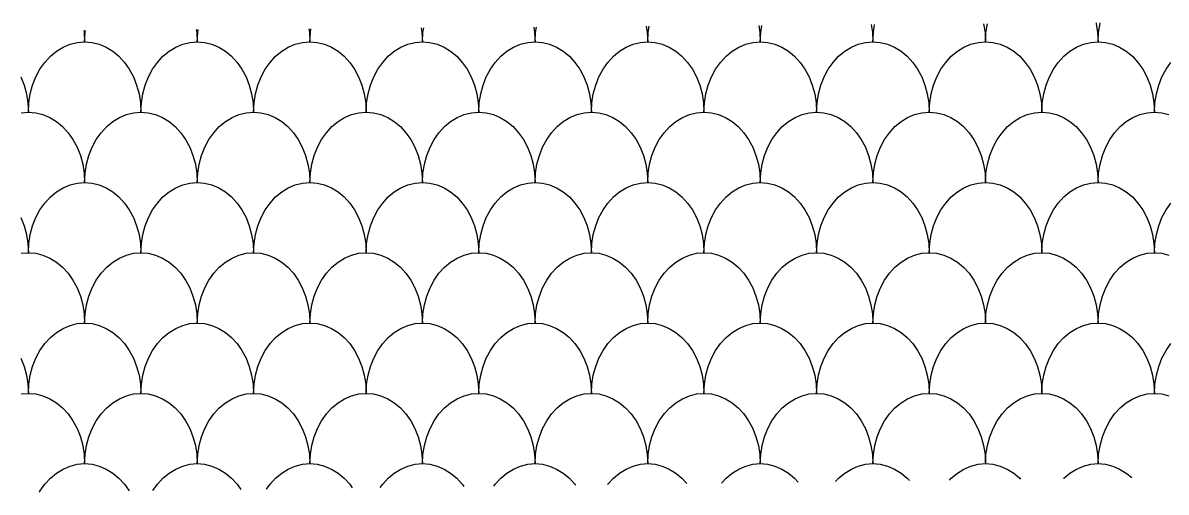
# Model space of a CAD drawing. Header units: metres. Extents: x 19 to 183, y -73 to -56.
# Drawn here: x 102.51 to 143.12, y -72.68 to -56 of the extents above; entities that cross this region are included whole.
import ezdxf

# ---------------------------------------------------------------- set-up
doc = ezdxf.new("R2010")
doc.units = ezdxf.units.M

msp = doc.modelspace()

# ---------------------------------------------------------------- linework, layer by layer
for points in [[(136.632, -56.03), (136.683, -56.345), (136.7, -56.671)], [(136.7, -56.671), (136.717, -56.345), (136.767, -56.029)], [(140.625, -56), (140.632, -56.024), (140.683, -56.345), (140.7, -56.671)], [(140.7, -56.671), (140.717, -56.345), (140.768, -56.024), (140.775, -55.999)], [(104.67, -56.268), (104.683, -56.345), (104.7, -56.671)], [(104.7, -56.671), (104.717, -56.345), (104.729, -56.268)], [(108.666, -56.238), (108.683, -56.345), (108.7, -56.671)], [(108.7, -56.671), (108.717, -56.345), (108.734, -56.238)], [(112.661, -56.208), (112.683, -56.345), (112.7, -56.671)], [(112.7, -56.671), (112.717, -56.345), (112.739, -56.208)], [(116.656, -56.179), (116.683, -56.345), (116.7, -56.671)], [(116.7, -56.671), (116.717, -56.345), (116.743, -56.178)], [(120.651, -56.149), (120.683, -56.345), (120.7, -56.671)], [(120.7, -56.671), (120.717, -56.345), (120.748, -56.148)], [(124.647, -56.119), (124.683, -56.345), (124.7, -56.671)], [(124.7, -56.671), (124.717, -56.345), (124.753, -56.118)], [(128.642, -56.089), (128.683, -56.345), (128.7, -56.671)], [(128.7, -56.671), (128.717, -56.345), (128.758, -56.088)], [(132.637, -56.06), (132.683, -56.345), (132.7, -56.671)], [(132.7, -56.671), (132.717, -56.345), (132.762, -56.059)], [(102.7, -59.171), (102.717, -58.845), (102.768, -58.524), (102.852, -58.215), (102.968, -57.921), (103.113, -57.649), (103.286, -57.404), (103.482, -57.188), (103.7, -57.006), (103.934, -56.862), (104.182, -56.756), (104.439, -56.693), (104.7, -56.671), (104.961, -56.693), (105.217, -56.756), (105.465, -56.862), (105.7, -57.006), (105.917, -57.188), (106.114, -57.404), (106.286, -57.649), (106.432, -57.921), (106.547, -58.215), (106.632, -58.524), (106.683, -58.845), (106.7, -59.171)], [(106.7, -59.171), (106.717, -58.845), (106.768, -58.524), (106.852, -58.215), (106.968, -57.921), (107.113, -57.649), (107.286, -57.404), (107.482, -57.188), (107.7, -57.006), (107.934, -56.862), (108.182, -56.756), (108.439, -56.693), (108.7, -56.671), (108.961, -56.693), (109.217, -56.756), (109.465, -56.862), (109.7, -57.006), (109.917, -57.188), (110.114, -57.404), (110.286, -57.649), (110.432, -57.921), (110.547, -58.215), (110.632, -58.524), (110.683, -58.845), (110.7, -59.171)], [(110.7, -59.171), (110.717, -58.845), (110.768, -58.524), (110.852, -58.215), (110.968, -57.921), (111.113, -57.649), (111.286, -57.404), (111.482, -57.188), (111.7, -57.006), (111.934, -56.862), (112.182, -56.756), (112.439, -56.693), (112.7, -56.671), (112.961, -56.693), (113.217, -56.756), (113.465, -56.862), (113.7, -57.006), (113.917, -57.188), (114.114, -57.404), (114.286, -57.649), (114.432, -57.921), (114.547, -58.215), (114.632, -58.524), (114.683, -58.845), (114.7, -59.171)], [(114.7, -59.171), (114.717, -58.845), (114.768, -58.524), (114.852, -58.215), (114.968, -57.921), (115.113, -57.649), (115.286, -57.404), (115.482, -57.188), (115.7, -57.006), (115.934, -56.862), (116.182, -56.756), (116.439, -56.693), (116.7, -56.671), (116.961, -56.693), (117.217, -56.756), (117.465, -56.862), (117.7, -57.006), (117.917, -57.188), (118.114, -57.404), (118.286, -57.649), (118.432, -57.921), (118.547, -58.215), (118.632, -58.524), (118.683, -58.845), (118.7, -59.171)], [(118.7, -59.171), (118.717, -58.845), (118.768, -58.524), (118.852, -58.215), (118.968, -57.921), (119.113, -57.649), (119.286, -57.404), (119.482, -57.188), (119.7, -57.006), (119.934, -56.862), (120.182, -56.756), (120.439, -56.693), (120.7, -56.671), (120.961, -56.693), (121.217, -56.756), (121.465, -56.862), (121.7, -57.006), (121.917, -57.188), (122.114, -57.404), (122.286, -57.649), (122.432, -57.921), (122.547, -58.215), (122.632, -58.524), (122.683, -58.845), (122.7, -59.171)], [(122.7, -59.171), (122.717, -58.845), (122.768, -58.524), (122.852, -58.215), (122.968, -57.921), (123.113, -57.649), (123.286, -57.404), (123.482, -57.188), (123.7, -57.006), (123.934, -56.862), (124.182, -56.756), (124.439, -56.693), (124.7, -56.671), (124.961, -56.693), (125.217, -56.756), (125.465, -56.862), (125.7, -57.006), (125.917, -57.188), (126.114, -57.404), (126.286, -57.649), (126.432, -57.921), (126.547, -58.215), (126.632, -58.524), (126.683, -58.845), (126.7, -59.171)], [(126.7, -59.171), (126.717, -58.845), (126.768, -58.524), (126.852, -58.215), (126.968, -57.921), (127.113, -57.649), (127.286, -57.404), (127.482, -57.188), (127.7, -57.006), (127.934, -56.862), (128.182, -56.756), (128.439, -56.693), (128.7, -56.671), (128.961, -56.693), (129.217, -56.756), (129.465, -56.862), (129.7, -57.006), (129.917, -57.188), (130.114, -57.404), (130.286, -57.649), (130.432, -57.921), (130.547, -58.215), (130.632, -58.524), (130.683, -58.845), (130.7, -59.171)], [(130.7, -59.171), (130.717, -58.845), (130.768, -58.524), (130.852, -58.215), (130.968, -57.921), (131.113, -57.649), (131.286, -57.404), (131.482, -57.188), (131.7, -57.006), (131.934, -56.862), (132.182, -56.756), (132.439, -56.693), (132.7, -56.671), (132.961, -56.693), (133.217, -56.756), (133.465, -56.862), (133.7, -57.006), (133.917, -57.188), (134.114, -57.404), (134.286, -57.649), (134.432, -57.921), (134.547, -58.215), (134.632, -58.524), (134.683, -58.845), (134.7, -59.171)], [(134.7, -59.171), (134.717, -58.845), (134.768, -58.524), (134.852, -58.215), (134.968, -57.921), (135.113, -57.649), (135.286, -57.404), (135.482, -57.188), (135.7, -57.006), (135.934, -56.862), (136.182, -56.756), (136.439, -56.693), (136.7, -56.671), (136.961, -56.693), (137.217, -56.756), (137.465, -56.862), (137.7, -57.006), (137.917, -57.188), (138.114, -57.404), (138.286, -57.649), (138.432, -57.921), (138.547, -58.215), (138.632, -58.524), (138.683, -58.845), (138.7, -59.171)], [(138.7, -59.171), (138.717, -58.845), (138.768, -58.524), (138.852, -58.215), (138.968, -57.921), (139.113, -57.649), (139.286, -57.404), (139.482, -57.188), (139.7, -57.006), (139.934, -56.862), (140.182, -56.756), (140.439, -56.693), (140.7, -56.671), (140.961, -56.693), (141.217, -56.756), (141.465, -56.862), (141.7, -57.006), (141.917, -57.188), (142.114, -57.404), (142.286, -57.649), (142.432, -57.921), (142.547, -58.215), (142.632, -58.524), (142.683, -58.845), (142.7, -59.171)], [(142.7, -59.171), (142.717, -58.845), (142.768, -58.524), (142.852, -58.215), (142.968, -57.921), (143.113, -57.649), (143.286, -57.404)], [(102.432, -57.921), (102.547, -58.215), (102.632, -58.524), (102.683, -58.845), (102.7, -59.171)], [(102.439, -59.193), (102.7, -59.171), (102.961, -59.193), (103.217, -59.256), (103.465, -59.362), (103.7, -59.506), (103.917, -59.688), (104.114, -59.904), (104.286, -60.149), (104.432, -60.421), (104.547, -60.715), (104.632, -61.024), (104.683, -61.345), (104.7, -61.671)], [(104.7, -61.671), (104.717, -61.345), (104.768, -61.024), (104.852, -60.715), (104.968, -60.421), (105.113, -60.149), (105.286, -59.904), (105.482, -59.688), (105.7, -59.506), (105.934, -59.362), (106.182, -59.256), (106.439, -59.193), (106.7, -59.171), (106.961, -59.193), (107.217, -59.256), (107.465, -59.362), (107.7, -59.506), (107.917, -59.688), (108.114, -59.904), (108.286, -60.149), (108.432, -60.421), (108.547, -60.715), (108.632, -61.024), (108.683, -61.345), (108.7, -61.671)], [(108.7, -61.671), (108.717, -61.345), (108.768, -61.024), (108.852, -60.715), (108.968, -60.421), (109.113, -60.149), (109.286, -59.904), (109.482, -59.688), (109.7, -59.506), (109.934, -59.362), (110.182, -59.256), (110.439, -59.193), (110.7, -59.171), (110.961, -59.193), (111.217, -59.256), (111.465, -59.362), (111.7, -59.506), (111.917, -59.688), (112.114, -59.904), (112.286, -60.149), (112.432, -60.421), (112.547, -60.715), (112.632, -61.024), (112.683, -61.345), (112.7, -61.671)], [(112.7, -61.671), (112.717, -61.345), (112.768, -61.024), (112.852, -60.715), (112.968, -60.421), (113.113, -60.149), (113.286, -59.904), (113.482, -59.688), (113.7, -59.506), (113.934, -59.362), (114.182, -59.256), (114.439, -59.193), (114.7, -59.171), (114.961, -59.193), (115.217, -59.256), (115.465, -59.362), (115.7, -59.506), (115.917, -59.688), (116.114, -59.904), (116.286, -60.149), (116.432, -60.421), (116.547, -60.715), (116.632, -61.024), (116.683, -61.345), (116.7, -61.671)], [(116.7, -61.671), (116.717, -61.345), (116.768, -61.024), (116.852, -60.715), (116.968, -60.421), (117.113, -60.149), (117.286, -59.904), (117.482, -59.688), (117.7, -59.506), (117.934, -59.362), (118.182, -59.256), (118.439, -59.193), (118.7, -59.171), (118.961, -59.193), (119.217, -59.256), (119.465, -59.362), (119.7, -59.506), (119.917, -59.688), (120.114, -59.904), (120.286, -60.149), (120.432, -60.421), (120.547, -60.715), (120.632, -61.024), (120.683, -61.345), (120.7, -61.671)], [(120.7, -61.671), (120.717, -61.345), (120.768, -61.024), (120.852, -60.715), (120.968, -60.421), (121.113, -60.149), (121.286, -59.904), (121.482, -59.688), (121.7, -59.506), (121.934, -59.362), (122.182, -59.256), (122.439, -59.193), (122.7, -59.171), (122.961, -59.193), (123.217, -59.256), (123.465, -59.362), (123.7, -59.506), (123.917, -59.688), (124.114, -59.904), (124.286, -60.149), (124.432, -60.421), (124.547, -60.715), (124.632, -61.024), (124.683, -61.345), (124.7, -61.671)], [(124.7, -61.671), (124.717, -61.345), (124.768, -61.024), (124.852, -60.715), (124.968, -60.421), (125.113, -60.149), (125.286, -59.904), (125.482, -59.688), (125.7, -59.506), (125.934, -59.362), (126.182, -59.256), (126.439, -59.193), (126.7, -59.171), (126.961, -59.193), (127.217, -59.256), (127.465, -59.362), (127.7, -59.506), (127.917, -59.688), (128.114, -59.904), (128.286, -60.149), (128.432, -60.421), (128.547, -60.715), (128.632, -61.024), (128.683, -61.345), (128.7, -61.671)], [(128.7, -61.671), (128.717, -61.345), (128.768, -61.024), (128.852, -60.715), (128.968, -60.421), (129.113, -60.149), (129.286, -59.904), (129.482, -59.688), (129.7, -59.506), (129.934, -59.362), (130.182, -59.256), (130.439, -59.193), (130.7, -59.171), (130.961, -59.193), (131.217, -59.256), (131.465, -59.362), (131.7, -59.506), (131.917, -59.688), (132.114, -59.904), (132.286, -60.149), (132.432, -60.421), (132.547, -60.715), (132.632, -61.024), (132.683, -61.345), (132.7, -61.671)], [(132.7, -61.671), (132.717, -61.345), (132.768, -61.024), (132.852, -60.715), (132.968, -60.421), (133.113, -60.149), (133.286, -59.904), (133.482, -59.688), (133.7, -59.506), (133.934, -59.362), (134.182, -59.256), (134.439, -59.193), (134.7, -59.171), (134.961, -59.193), (135.217, -59.256), (135.465, -59.362), (135.7, -59.506), (135.917, -59.688), (136.114, -59.904), (136.286, -60.149), (136.432, -60.421), (136.547, -60.715), (136.632, -61.024), (136.683, -61.345), (136.7, -61.671)], [(136.7, -61.671), (136.717, -61.345), (136.768, -61.024), (136.852, -60.715), (136.968, -60.421), (137.113, -60.149), (137.286, -59.904), (137.482, -59.688), (137.7, -59.506), (137.934, -59.362), (138.182, -59.256), (138.439, -59.193), (138.7, -59.171), (138.961, -59.193), (139.217, -59.256), (139.465, -59.362), (139.7, -59.506), (139.917, -59.688), (140.114, -59.904), (140.286, -60.149), (140.432, -60.421), (140.547, -60.715), (140.632, -61.024), (140.683, -61.345), (140.7, -61.671)], [(140.7, -61.671), (140.717, -61.345), (140.768, -61.024), (140.852, -60.715), (140.968, -60.421), (141.113, -60.149), (141.286, -59.904), (141.482, -59.688), (141.7, -59.506), (141.934, -59.362), (142.182, -59.256), (142.439, -59.193), (142.7, -59.171), (142.961, -59.193), (143.217, -59.256)], [(102.7, -64.171), (102.717, -63.845), (102.768, -63.524), (102.852, -63.215), (102.968, -62.921), (103.113, -62.649), (103.286, -62.404), (103.482, -62.188), (103.7, -62.006), (103.934, -61.862), (104.182, -61.756), (104.439, -61.693), (104.7, -61.671), (104.961, -61.693), (105.217, -61.756), (105.465, -61.862), (105.7, -62.006), (105.917, -62.188), (106.114, -62.404), (106.286, -62.649), (106.432, -62.921), (106.547, -63.215), (106.632, -63.524), (106.683, -63.845), (106.7, -64.171)], [(106.7, -64.171), (106.717, -63.845), (106.768, -63.524), (106.852, -63.215), (106.968, -62.921), (107.113, -62.649), (107.286, -62.404), (107.482, -62.188), (107.7, -62.006), (107.934, -61.862), (108.182, -61.756), (108.439, -61.693), (108.7, -61.671), (108.961, -61.693), (109.217, -61.756), (109.465, -61.862), (109.7, -62.006), (109.917, -62.188), (110.114, -62.404), (110.286, -62.649), (110.432, -62.921), (110.547, -63.215), (110.632, -63.524), (110.683, -63.845), (110.7, -64.171)], [(110.7, -64.171), (110.717, -63.845), (110.768, -63.524), (110.852, -63.215), (110.968, -62.921), (111.113, -62.649), (111.286, -62.404), (111.482, -62.188), (111.7, -62.006), (111.934, -61.862), (112.182, -61.756), (112.439, -61.693), (112.7, -61.671), (112.961, -61.693), (113.217, -61.756), (113.465, -61.862), (113.7, -62.006), (113.917, -62.188), (114.114, -62.404), (114.286, -62.649), (114.432, -62.921), (114.547, -63.215), (114.632, -63.524), (114.683, -63.845), (114.7, -64.171)], [(114.7, -64.171), (114.717, -63.845), (114.768, -63.524), (114.852, -63.215), (114.968, -62.921), (115.113, -62.649), (115.286, -62.404), (115.482, -62.188), (115.7, -62.006), (115.934, -61.862), (116.182, -61.756), (116.439, -61.693), (116.7, -61.671), (116.961, -61.693), (117.217, -61.756), (117.465, -61.862), (117.7, -62.006), (117.917, -62.188), (118.114, -62.404), (118.286, -62.649), (118.432, -62.921), (118.547, -63.215), (118.632, -63.524), (118.683, -63.845), (118.7, -64.171)], [(118.7, -64.171), (118.717, -63.845), (118.768, -63.524), (118.852, -63.215), (118.968, -62.921), (119.113, -62.649), (119.286, -62.404), (119.482, -62.188), (119.7, -62.006), (119.934, -61.862), (120.182, -61.756), (120.439, -61.693), (120.7, -61.671), (120.961, -61.693), (121.217, -61.756), (121.465, -61.862), (121.7, -62.006), (121.917, -62.188), (122.114, -62.404), (122.286, -62.649), (122.432, -62.921), (122.547, -63.215), (122.632, -63.524), (122.683, -63.845), (122.7, -64.171)], [(122.7, -64.171), (122.717, -63.845), (122.768, -63.524), (122.852, -63.215), (122.968, -62.921), (123.113, -62.649), (123.286, -62.404), (123.482, -62.188), (123.7, -62.006), (123.934, -61.862), (124.182, -61.756), (124.439, -61.693), (124.7, -61.671), (124.961, -61.693), (125.217, -61.756), (125.465, -61.862), (125.7, -62.006), (125.917, -62.188), (126.114, -62.404), (126.286, -62.649), (126.432, -62.921), (126.547, -63.215), (126.632, -63.524), (126.683, -63.845), (126.7, -64.171)], [(126.7, -64.171), (126.717, -63.845), (126.768, -63.524), (126.852, -63.215), (126.968, -62.921), (127.113, -62.649), (127.286, -62.404), (127.482, -62.188), (127.7, -62.006), (127.934, -61.862), (128.182, -61.756), (128.439, -61.693), (128.7, -61.671), (128.961, -61.693), (129.217, -61.756), (129.465, -61.862), (129.7, -62.006), (129.917, -62.188), (130.114, -62.404), (130.286, -62.649), (130.432, -62.921), (130.547, -63.215), (130.632, -63.524), (130.683, -63.845), (130.7, -64.171)], [(130.7, -64.171), (130.717, -63.845), (130.768, -63.524), (130.852, -63.215), (130.968, -62.921), (131.113, -62.649), (131.286, -62.404), (131.482, -62.188), (131.7, -62.006), (131.934, -61.862), (132.182, -61.756), (132.439, -61.693), (132.7, -61.671), (132.961, -61.693), (133.217, -61.756), (133.465, -61.862), (133.7, -62.006), (133.917, -62.188), (134.114, -62.404), (134.286, -62.649), (134.432, -62.921), (134.547, -63.215), (134.632, -63.524), (134.683, -63.845), (134.7, -64.171)], [(134.7, -64.171), (134.717, -63.845), (134.768, -63.524), (134.852, -63.215), (134.968, -62.921), (135.113, -62.649), (135.286, -62.404), (135.482, -62.188), (135.7, -62.006), (135.934, -61.862), (136.182, -61.756), (136.439, -61.693), (136.7, -61.671), (136.961, -61.693), (137.217, -61.756), (137.465, -61.862), (137.7, -62.006), (137.917, -62.188), (138.114, -62.404), (138.286, -62.649), (138.432, -62.921), (138.547, -63.215), (138.632, -63.524), (138.683, -63.845), (138.7, -64.171)], [(138.7, -64.171), (138.717, -63.845), (138.768, -63.524), (138.852, -63.215), (138.968, -62.921), (139.113, -62.649), (139.286, -62.404), (139.482, -62.188), (139.7, -62.006), (139.934, -61.862), (140.182, -61.756), (140.439, -61.693), (140.7, -61.671), (140.961, -61.693), (141.217, -61.756), (141.465, -61.862), (141.7, -62.006), (141.917, -62.188), (142.114, -62.404), (142.286, -62.649), (142.432, -62.921), (142.547, -63.215), (142.632, -63.524), (142.683, -63.845), (142.7, -64.171)], [(142.7, -64.171), (142.717, -63.845), (142.768, -63.524), (142.852, -63.215), (142.968, -62.921), (143.113, -62.649), (143.286, -62.404)], [(102.432, -62.921), (102.547, -63.215), (102.632, -63.524), (102.683, -63.845), (102.7, -64.171)], [(102.439, -64.193), (102.7, -64.171), (102.961, -64.193), (103.217, -64.256), (103.465, -64.362), (103.7, -64.506), (103.917, -64.688), (104.114, -64.904), (104.286, -65.149), (104.432, -65.421), (104.547, -65.715), (104.632, -66.024), (104.683, -66.345), (104.7, -66.671)], [(104.7, -66.671), (104.717, -66.345), (104.768, -66.024), (104.852, -65.715), (104.968, -65.421), (105.113, -65.149), (105.286, -64.904), (105.482, -64.688), (105.7, -64.506), (105.934, -64.362), (106.182, -64.256), (106.439, -64.193), (106.7, -64.171), (106.961, -64.193), (107.217, -64.256), (107.465, -64.362), (107.7, -64.506), (107.917, -64.688), (108.114, -64.904), (108.286, -65.149), (108.432, -65.421), (108.547, -65.715), (108.632, -66.024), (108.683, -66.345), (108.7, -66.671)], [(108.7, -66.671), (108.717, -66.345), (108.768, -66.024), (108.852, -65.715), (108.968, -65.421), (109.113, -65.149), (109.286, -64.904), (109.482, -64.688), (109.7, -64.506), (109.934, -64.362), (110.182, -64.256), (110.439, -64.193), (110.7, -64.171), (110.961, -64.193), (111.217, -64.256), (111.465, -64.362), (111.7, -64.506), (111.917, -64.688), (112.114, -64.904), (112.286, -65.149), (112.432, -65.421), (112.547, -65.715), (112.632, -66.024), (112.683, -66.345), (112.7, -66.671)], [(112.7, -66.671), (112.717, -66.345), (112.768, -66.024), (112.852, -65.715), (112.968, -65.421), (113.113, -65.149), (113.286, -64.904), (113.482, -64.688), (113.7, -64.506), (113.934, -64.362), (114.182, -64.256), (114.439, -64.193), (114.7, -64.171), (114.961, -64.193), (115.217, -64.256), (115.465, -64.362), (115.7, -64.506), (115.917, -64.688), (116.114, -64.904), (116.286, -65.149), (116.432, -65.421), (116.547, -65.715), (116.632, -66.024), (116.683, -66.345), (116.7, -66.671)], [(116.7, -66.671), (116.717, -66.345), (116.768, -66.024), (116.852, -65.715), (116.968, -65.421), (117.113, -65.149), (117.286, -64.904), (117.482, -64.688), (117.7, -64.506), (117.934, -64.362), (118.182, -64.256), (118.439, -64.193), (118.7, -64.171), (118.961, -64.193), (119.217, -64.256), (119.465, -64.362), (119.7, -64.506), (119.917, -64.688), (120.114, -64.904), (120.286, -65.149), (120.432, -65.421), (120.547, -65.715), (120.632, -66.024), (120.683, -66.345), (120.7, -66.671)], [(120.7, -66.671), (120.717, -66.345), (120.768, -66.024), (120.852, -65.715), (120.968, -65.421), (121.113, -65.149), (121.286, -64.904), (121.482, -64.688), (121.7, -64.506), (121.934, -64.362), (122.182, -64.256), (122.439, -64.193), (122.7, -64.171), (122.961, -64.193), (123.217, -64.256), (123.465, -64.362), (123.7, -64.506), (123.917, -64.688), (124.114, -64.904), (124.286, -65.149), (124.432, -65.421), (124.547, -65.715), (124.632, -66.024), (124.683, -66.345), (124.7, -66.671)], [(124.7, -66.671), (124.717, -66.345), (124.768, -66.024), (124.852, -65.715), (124.968, -65.421), (125.113, -65.149), (125.286, -64.904), (125.482, -64.688), (125.7, -64.506), (125.934, -64.362), (126.182, -64.256), (126.439, -64.193), (126.7, -64.171), (126.961, -64.193), (127.217, -64.256), (127.465, -64.362), (127.7, -64.506), (127.917, -64.688), (128.114, -64.904), (128.286, -65.149), (128.432, -65.421), (128.547, -65.715), (128.632, -66.024), (128.683, -66.345), (128.7, -66.671)], [(128.7, -66.671), (128.717, -66.345), (128.768, -66.024), (128.852, -65.715), (128.968, -65.421), (129.113, -65.149), (129.286, -64.904), (129.482, -64.688), (129.7, -64.506), (129.934, -64.362), (130.182, -64.256), (130.439, -64.193), (130.7, -64.171), (130.961, -64.193), (131.217, -64.256), (131.465, -64.362), (131.7, -64.506), (131.917, -64.688), (132.114, -64.904), (132.286, -65.149), (132.432, -65.421), (132.547, -65.715), (132.632, -66.024), (132.683, -66.345), (132.7, -66.671)], [(132.7, -66.671), (132.717, -66.345), (132.768, -66.024), (132.852, -65.715), (132.968, -65.421), (133.113, -65.149), (133.286, -64.904), (133.482, -64.688), (133.7, -64.506), (133.934, -64.362), (134.182, -64.256), (134.439, -64.193), (134.7, -64.171), (134.961, -64.193), (135.217, -64.256), (135.465, -64.362), (135.7, -64.506), (135.917, -64.688), (136.114, -64.904), (136.286, -65.149), (136.432, -65.421), (136.547, -65.715), (136.632, -66.024), (136.683, -66.345), (136.7, -66.671)], [(136.7, -66.671), (136.717, -66.345), (136.768, -66.024), (136.852, -65.715), (136.968, -65.421), (137.113, -65.149), (137.286, -64.904), (137.482, -64.688), (137.7, -64.506), (137.934, -64.362), (138.182, -64.256), (138.439, -64.193), (138.7, -64.171), (138.961, -64.193), (139.217, -64.256), (139.465, -64.362), (139.7, -64.506), (139.917, -64.688), (140.114, -64.904), (140.286, -65.149), (140.432, -65.421), (140.547, -65.715), (140.632, -66.024), (140.683, -66.345), (140.7, -66.671)], [(140.7, -66.671), (140.717, -66.345), (140.768, -66.024), (140.852, -65.715), (140.968, -65.421), (141.113, -65.149), (141.286, -64.904), (141.482, -64.688), (141.7, -64.506), (141.934, -64.362), (142.182, -64.256), (142.439, -64.193), (142.7, -64.171), (142.961, -64.193), (143.217, -64.256)], [(102.7, -69.171), (102.717, -68.845), (102.768, -68.524), (102.852, -68.215), (102.968, -67.921), (103.113, -67.649), (103.286, -67.404), (103.482, -67.188), (103.7, -67.006), (103.934, -66.862), (104.182, -66.756), (104.439, -66.693), (104.7, -66.671), (104.961, -66.693), (105.217, -66.756), (105.465, -66.862), (105.7, -67.006), (105.917, -67.188), (106.114, -67.404), (106.286, -67.649), (106.432, -67.921), (106.547, -68.215), (106.632, -68.524), (106.683, -68.845), (106.7, -69.171)], [(106.7, -69.171), (106.717, -68.845), (106.768, -68.524), (106.852, -68.215), (106.968, -67.921), (107.113, -67.649), (107.286, -67.404), (107.482, -67.188), (107.7, -67.006), (107.934, -66.862), (108.182, -66.756), (108.439, -66.693), (108.7, -66.671), (108.961, -66.693), (109.217, -66.756), (109.465, -66.862), (109.7, -67.006), (109.917, -67.188), (110.114, -67.404), (110.286, -67.649), (110.432, -67.921), (110.547, -68.215), (110.632, -68.524), (110.683, -68.845), (110.7, -69.171)], [(110.7, -69.171), (110.717, -68.845), (110.768, -68.524), (110.852, -68.215), (110.968, -67.921), (111.113, -67.649), (111.286, -67.404), (111.482, -67.188), (111.7, -67.006), (111.934, -66.862), (112.182, -66.756), (112.439, -66.693), (112.7, -66.671), (112.961, -66.693), (113.217, -66.756), (113.465, -66.862), (113.7, -67.006), (113.917, -67.188), (114.114, -67.404), (114.286, -67.649), (114.432, -67.921), (114.547, -68.215), (114.632, -68.524), (114.683, -68.845), (114.7, -69.171)], [(114.7, -69.171), (114.717, -68.845), (114.768, -68.524), (114.852, -68.215), (114.968, -67.921), (115.113, -67.649), (115.286, -67.404), (115.482, -67.188), (115.7, -67.006), (115.934, -66.862), (116.182, -66.756), (116.439, -66.693), (116.7, -66.671), (116.961, -66.693), (117.217, -66.756), (117.465, -66.862), (117.7, -67.006), (117.917, -67.188), (118.114, -67.404), (118.286, -67.649), (118.432, -67.921), (118.547, -68.215), (118.632, -68.524), (118.683, -68.845), (118.7, -69.171)], [(118.7, -69.171), (118.717, -68.845), (118.768, -68.524), (118.852, -68.215), (118.968, -67.921), (119.113, -67.649), (119.286, -67.404), (119.482, -67.188), (119.7, -67.006), (119.934, -66.862), (120.182, -66.756), (120.439, -66.693), (120.7, -66.671), (120.961, -66.693), (121.217, -66.756), (121.465, -66.862), (121.7, -67.006), (121.917, -67.188), (122.114, -67.404), (122.286, -67.649), (122.432, -67.921), (122.547, -68.215), (122.632, -68.524), (122.683, -68.845), (122.7, -69.171)], [(122.7, -69.171), (122.717, -68.845), (122.768, -68.524), (122.852, -68.215), (122.968, -67.921), (123.113, -67.649), (123.286, -67.404), (123.482, -67.188), (123.7, -67.006), (123.934, -66.862), (124.182, -66.756), (124.439, -66.693), (124.7, -66.671), (124.961, -66.693), (125.217, -66.756), (125.465, -66.862), (125.7, -67.006), (125.917, -67.188), (126.114, -67.404), (126.286, -67.649), (126.432, -67.921), (126.547, -68.215), (126.632, -68.524), (126.683, -68.845), (126.7, -69.171)], [(126.7, -69.171), (126.717, -68.845), (126.768, -68.524), (126.852, -68.215), (126.968, -67.921), (127.113, -67.649), (127.286, -67.404), (127.482, -67.188), (127.7, -67.006), (127.934, -66.862), (128.182, -66.756), (128.439, -66.693), (128.7, -66.671), (128.961, -66.693), (129.217, -66.756), (129.465, -66.862), (129.7, -67.006), (129.917, -67.188), (130.114, -67.404), (130.286, -67.649), (130.432, -67.921), (130.547, -68.215), (130.632, -68.524), (130.683, -68.845), (130.7, -69.171)], [(130.7, -69.171), (130.717, -68.845), (130.768, -68.524), (130.852, -68.215), (130.968, -67.921), (131.113, -67.649), (131.286, -67.404), (131.482, -67.188), (131.7, -67.006), (131.934, -66.862), (132.182, -66.756), (132.439, -66.693), (132.7, -66.671), (132.961, -66.693), (133.217, -66.756), (133.465, -66.862), (133.7, -67.006), (133.917, -67.188), (134.114, -67.404), (134.286, -67.649), (134.432, -67.921), (134.547, -68.215), (134.632, -68.524), (134.683, -68.845), (134.7, -69.171)], [(134.7, -69.171), (134.717, -68.845), (134.768, -68.524), (134.852, -68.215), (134.968, -67.921), (135.113, -67.649), (135.286, -67.404), (135.482, -67.188), (135.7, -67.006), (135.934, -66.862), (136.182, -66.756), (136.439, -66.693), (136.7, -66.671), (136.961, -66.693), (137.217, -66.756), (137.465, -66.862), (137.7, -67.006), (137.917, -67.188), (138.114, -67.404), (138.286, -67.649), (138.432, -67.921), (138.547, -68.215), (138.632, -68.524), (138.683, -68.845), (138.7, -69.171)], [(138.7, -69.171), (138.717, -68.845), (138.768, -68.524), (138.852, -68.215), (138.968, -67.921), (139.113, -67.649), (139.286, -67.404), (139.482, -67.188), (139.7, -67.006), (139.934, -66.862), (140.182, -66.756), (140.439, -66.693), (140.7, -66.671), (140.961, -66.693), (141.217, -66.756), (141.465, -66.862), (141.7, -67.006), (141.917, -67.188), (142.114, -67.404), (142.286, -67.649), (142.432, -67.921), (142.547, -68.215), (142.632, -68.524), (142.683, -68.845), (142.7, -69.171)], [(142.7, -69.171), (142.717, -68.845), (142.768, -68.524), (142.852, -68.215), (142.968, -67.921), (143.113, -67.649), (143.286, -67.404)], [(102.432, -67.921), (102.547, -68.215), (102.632, -68.524), (102.683, -68.845), (102.7, -69.171)], [(102.439, -69.193), (102.7, -69.171), (102.961, -69.193), (103.217, -69.256), (103.465, -69.362), (103.7, -69.506), (103.917, -69.688), (104.114, -69.904), (104.286, -70.149), (104.432, -70.421), (104.547, -70.715), (104.632, -71.024), (104.683, -71.345), (104.7, -71.671)], [(104.7, -71.671), (104.717, -71.345), (104.768, -71.024), (104.852, -70.715), (104.968, -70.421), (105.113, -70.149), (105.286, -69.904), (105.482, -69.688), (105.7, -69.506), (105.934, -69.362), (106.182, -69.256), (106.439, -69.193), (106.7, -69.171), (106.961, -69.193), (107.217, -69.256), (107.465, -69.362), (107.7, -69.506), (107.917, -69.688), (108.114, -69.904), (108.286, -70.149), (108.432, -70.421), (108.547, -70.715), (108.632, -71.024), (108.683, -71.345), (108.7, -71.671)], [(108.7, -71.671), (108.717, -71.345), (108.768, -71.024), (108.852, -70.715), (108.968, -70.421), (109.113, -70.149), (109.286, -69.904), (109.482, -69.688), (109.7, -69.506), (109.934, -69.362), (110.182, -69.256), (110.439, -69.193), (110.7, -69.171), (110.961, -69.193), (111.217, -69.256), (111.465, -69.362), (111.7, -69.506), (111.917, -69.688), (112.114, -69.904), (112.286, -70.149), (112.432, -70.421), (112.547, -70.715), (112.632, -71.024), (112.683, -71.345), (112.7, -71.671)], [(112.7, -71.671), (112.717, -71.345), (112.768, -71.024), (112.852, -70.715), (112.968, -70.421), (113.113, -70.149), (113.286, -69.904), (113.482, -69.688), (113.7, -69.506), (113.934, -69.362), (114.182, -69.256), (114.439, -69.193), (114.7, -69.171), (114.961, -69.193), (115.217, -69.256), (115.465, -69.362), (115.7, -69.506), (115.917, -69.688), (116.114, -69.904), (116.286, -70.149), (116.432, -70.421), (116.547, -70.715), (116.632, -71.024), (116.683, -71.345), (116.7, -71.671)], [(116.7, -71.671), (116.717, -71.345), (116.768, -71.024), (116.852, -70.715), (116.968, -70.421), (117.113, -70.149), (117.286, -69.904), (117.482, -69.688), (117.7, -69.506), (117.934, -69.362), (118.182, -69.256), (118.439, -69.193), (118.7, -69.171), (118.961, -69.193), (119.217, -69.256), (119.465, -69.362), (119.7, -69.506), (119.917, -69.688), (120.114, -69.904), (120.286, -70.149), (120.432, -70.421), (120.547, -70.715), (120.632, -71.024), (120.683, -71.345), (120.7, -71.671)], [(120.7, -71.671), (120.717, -71.345), (120.768, -71.024), (120.852, -70.715), (120.968, -70.421), (121.113, -70.149), (121.286, -69.904), (121.482, -69.688), (121.7, -69.506), (121.934, -69.362), (122.182, -69.256), (122.439, -69.193), (122.7, -69.171), (122.961, -69.193), (123.217, -69.256), (123.465, -69.362), (123.7, -69.506), (123.917, -69.688), (124.114, -69.904), (124.286, -70.149), (124.432, -70.421), (124.547, -70.715), (124.632, -71.024), (124.683, -71.345), (124.7, -71.671)], [(124.7, -71.671), (124.717, -71.345), (124.768, -71.024), (124.852, -70.715), (124.968, -70.421), (125.113, -70.149), (125.286, -69.904), (125.482, -69.688), (125.7, -69.506), (125.934, -69.362), (126.182, -69.256), (126.439, -69.193), (126.7, -69.171), (126.961, -69.193), (127.217, -69.256), (127.465, -69.362), (127.7, -69.506), (127.917, -69.688), (128.114, -69.904), (128.286, -70.149), (128.432, -70.421), (128.547, -70.715), (128.632, -71.024), (128.683, -71.345), (128.7, -71.671)], [(128.7, -71.671), (128.717, -71.345), (128.768, -71.024), (128.852, -70.715), (128.968, -70.421), (129.113, -70.149), (129.286, -69.904), (129.482, -69.688), (129.7, -69.506), (129.934, -69.362), (130.182, -69.256), (130.439, -69.193), (130.7, -69.171), (130.961, -69.193), (131.217, -69.256), (131.465, -69.362), (131.7, -69.506), (131.917, -69.688), (132.114, -69.904), (132.286, -70.149), (132.432, -70.421), (132.547, -70.715), (132.632, -71.024), (132.683, -71.345), (132.7, -71.671)], [(132.7, -71.671), (132.717, -71.345), (132.768, -71.024), (132.852, -70.715), (132.968, -70.421), (133.113, -70.149), (133.286, -69.904), (133.482, -69.688), (133.7, -69.506), (133.934, -69.362), (134.182, -69.256), (134.439, -69.193), (134.7, -69.171), (134.961, -69.193), (135.217, -69.256), (135.465, -69.362), (135.7, -69.506), (135.917, -69.688), (136.114, -69.904), (136.286, -70.149), (136.432, -70.421), (136.547, -70.715), (136.632, -71.024), (136.683, -71.345), (136.7, -71.671)], [(136.7, -71.671), (136.717, -71.345), (136.768, -71.024), (136.852, -70.715), (136.968, -70.421), (137.113, -70.149), (137.286, -69.904), (137.482, -69.688), (137.7, -69.506), (137.934, -69.362), (138.182, -69.256), (138.439, -69.193), (138.7, -69.171), (138.961, -69.193), (139.217, -69.256), (139.465, -69.362), (139.7, -69.506), (139.917, -69.688), (140.114, -69.904), (140.286, -70.149), (140.432, -70.421), (140.547, -70.715), (140.632, -71.024), (140.683, -71.345), (140.7, -71.671)], [(140.7, -71.671), (140.717, -71.345), (140.768, -71.024), (140.852, -70.715), (140.968, -70.421), (141.113, -70.149), (141.286, -69.904), (141.482, -69.688), (141.7, -69.506), (141.934, -69.362), (142.182, -69.256), (142.439, -69.193), (142.7, -69.171), (142.961, -69.193), (143.217, -69.256)], [(103.094, -72.684), (103.113, -72.649), (103.286, -72.404), (103.482, -72.188), (103.7, -72.006), (103.934, -71.862), (104.182, -71.756), (104.439, -71.693), (104.7, -71.671), (104.961, -71.693), (105.217, -71.756), (105.465, -71.862), (105.7, -72.006), (105.917, -72.188), (106.114, -72.404), (106.281, -72.642)], [(107.126, -72.631), (107.286, -72.404), (107.482, -72.188), (107.7, -72.006), (107.934, -71.862), (108.182, -71.756), (108.439, -71.693), (108.7, -71.671), (108.961, -71.693), (109.217, -71.756), (109.465, -71.862), (109.7, -72.006), (109.917, -72.188), (110.114, -72.404), (110.244, -72.589)], [(111.164, -72.577), (111.286, -72.404), (111.482, -72.188), (111.7, -72.006), (111.934, -71.862), (112.182, -71.756), (112.439, -71.693), (112.7, -71.671), (112.961, -71.693), (113.217, -71.756), (113.465, -71.862), (113.7, -72.006), (113.917, -72.188), (114.114, -72.404), (114.207, -72.536)], [(115.202, -72.523), (115.286, -72.404), (115.482, -72.188), (115.7, -72.006), (115.934, -71.862), (116.182, -71.756), (116.439, -71.693), (116.7, -71.671), (116.961, -71.693), (117.217, -71.756), (117.465, -71.862), (117.7, -72.006), (117.917, -72.188), (118.114, -72.404), (118.17, -72.484)], [(119.239, -72.469), (119.286, -72.404), (119.482, -72.188), (119.7, -72.006), (119.934, -71.862), (120.182, -71.756), (120.439, -71.693), (120.7, -71.671), (120.961, -71.693), (121.217, -71.756), (121.465, -71.862), (121.7, -72.006), (121.917, -72.188), (122.114, -72.404), (122.133, -72.431)], [(123.277, -72.416), (123.286, -72.404), (123.482, -72.188), (123.7, -72.006), (123.934, -71.862), (124.182, -71.756), (124.439, -71.693), (124.7, -71.671), (124.961, -71.693), (125.217, -71.756), (125.465, -71.862), (125.7, -72.006), (125.917, -72.188), (126.091, -72.378)], [(127.324, -72.362), (127.482, -72.188), (127.7, -72.006), (127.934, -71.862), (128.182, -71.756), (128.439, -71.693), (128.7, -71.671), (128.961, -71.693), (129.217, -71.756), (129.465, -71.862), (129.7, -72.006), (129.917, -72.188), (130.043, -72.326)], [(131.373, -72.308), (131.482, -72.188), (131.7, -72.006), (131.934, -71.862), (132.182, -71.756), (132.439, -71.693), (132.7, -71.671), (132.961, -71.693), (133.217, -71.756), (133.465, -71.862), (133.7, -72.006), (133.917, -72.188), (133.995, -72.273)], [(135.422, -72.254), (135.482, -72.188), (135.7, -72.006), (135.934, -71.862), (136.182, -71.756), (136.439, -71.693), (136.7, -71.671), (136.961, -71.693), (137.217, -71.756), (137.465, -71.862), (137.7, -72.006), (137.917, -72.188), (137.947, -72.221)], [(139.471, -72.2), (139.482, -72.188), (139.7, -72.006), (139.934, -71.862), (140.182, -71.756), (140.439, -71.693), (140.7, -71.671), (140.961, -71.693), (141.217, -71.756), (141.465, -71.862), (141.7, -72.006), (141.894, -72.168)]]:
    msp.add_lwpolyline(points)

doc.saveas('drawing.dxf')
